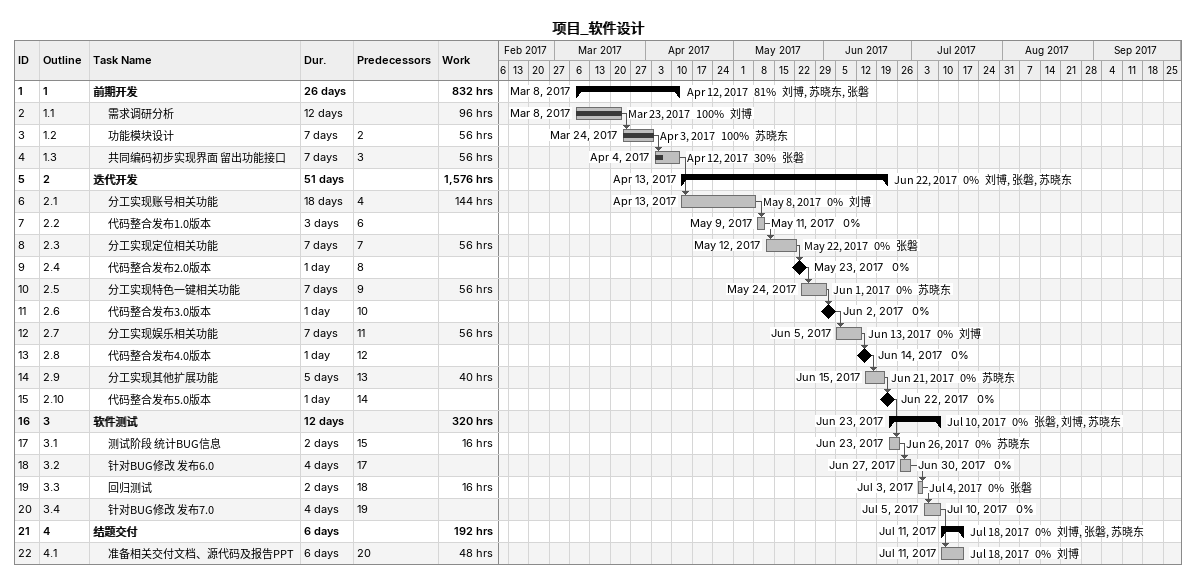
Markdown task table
项目_软件设计

| ID | WBS | Task | Duration | Start | Finish | Predecessors | Resources | % complete | Work (h) |
|---|---|---|---|---|---|---|---|---|---|
| 1 | 1 | **前期开发** | 26d | 2017-03-08 | 2017-04-12 |  | 刘博, 苏晓东, 张磐 | 81 | 832 |
| 2 | 1.1 | 需求调研分析 | 12d | 2017-03-08 | 2017-03-23 |  | 刘博 | 100 | 96 |
| 3 | 1.2 | 功能模块设计 | 7d | 2017-03-24 | 2017-04-03 | 2 | 苏晓东 | 100 | 56 |
| 4 | 1.3 | 共同编码初步实现界面 留出功能接口 | 7d | 2017-04-04 | 2017-04-12 | 3 | 张磐 | 30 | 56 |
| 5 | 2 | **迭代开发** | 51d | 2017-04-13 | 2017-06-22 |  | 刘博, 张磐, 苏晓东 | 0 | 1576 |
| 6 | 2.1 | 分工实现账号相关功能 | 18d | 2017-04-13 | 2017-05-08 | 4 | 刘博 | 0 | 144 |
| 7 | 2.2 | 代码整合发布1.0版本 | 3d | 2017-05-09 | 2017-05-11 | 6 |  | 0 |  |
| 8 | 2.3 | 分工实现定位相关功能 | 7d | 2017-05-12 | 2017-05-22 | 7 | 张磐 | 0 | 56 |
| 9 | 2.4 | 代码整合发布2.0版本 | 1d | 2017-05-23 | 2017-05-23 | 8 |  | 0 |  |
| 10 | 2.5 | 分工实现特色一键相关功能 | 7d | 2017-05-24 | 2017-06-01 | 9 | 苏晓东 | 0 | 56 |
| 11 | 2.6 | 代码整合发布3.0版本 | 1d | 2017-06-02 | 2017-06-02 | 10 |  | 0 |  |
| 12 | 2.7 | 分工实现娱乐相关功能 | 7d | 2017-06-05 | 2017-06-13 | 11 | 刘博 | 0 | 56 |
| 13 | 2.8 | 代码整合发布4.0版本 | 1d | 2017-06-14 | 2017-06-14 | 12 |  | 0 |  |
| 14 | 2.9 | 分工实现其他扩展功能 | 5d | 2017-06-15 | 2017-06-21 | 13 | 苏晓东 | 0 | 40 |
| 15 | 2.10 | 代码整合发布5.0版本 | 1d | 2017-06-22 | 2017-06-22 | 14 |  | 0 |  |
| 16 | 3 | **软件测试** | 12d | 2017-06-23 | 2017-07-10 |  | 张磐, 刘博, 苏晓东 | 0 | 320 |
| 17 | 3.1 | 测试阶段 统计BUG信息 | 2d | 2017-06-23 | 2017-06-26 | 15 | 苏晓东 | 0 | 16 |
| 18 | 3.2 | 针对BUG修改 发布6.0 | 4d | 2017-06-27 | 2017-06-30 | 17 |  | 0 |  |
| 19 | 3.3 | 回归测试 | 2d | 2017-07-03 | 2017-07-04 | 18 | 张磐 | 0 | 16 |
| 20 | 3.4 | 针对BUG修改 发布7.0 | 4d | 2017-07-05 | 2017-07-10 | 19 |  | 0 |  |
| 21 | 4 | **结题交付** | 6d | 2017-07-11 | 2017-07-18 |  | 刘博, 张磐, 苏晓东 | 0 | 192 |
| 22 | 4.1 | 准备相关交付文档、源代码及报告PPT | 6d | 2017-07-11 | 2017-07-18 | 20 | 刘博 | 0 | 48 |
